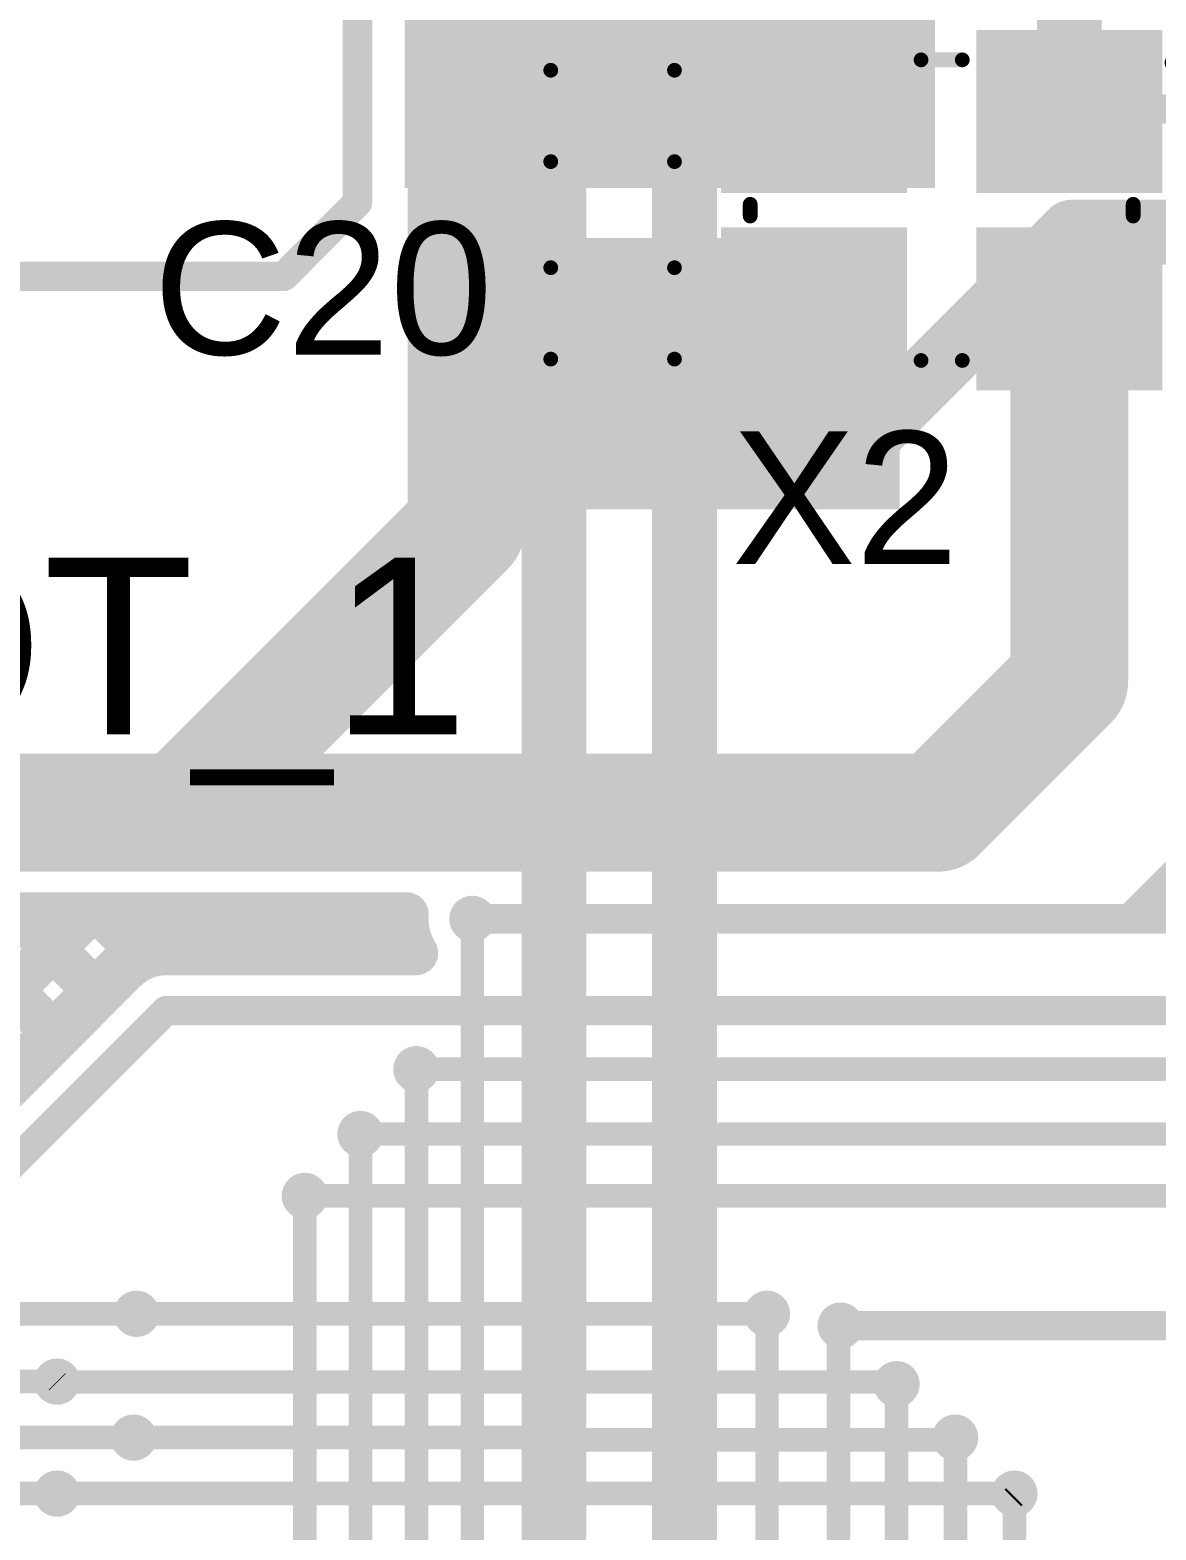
# Model space of a CAD drawing. Header units: millimetres. Extents: x -0.27 to 3.22, y -0.27 to 1.91.
# Drawn here: x 0.317 to 0.699, y 0.947 to 1.456 of the extents above; entities that cross this region are included whole.
import ezdxf

# ---------------------------------------------------------------- set-up
doc = ezdxf.new("R2010")
doc.units = ezdxf.units.MM
doc.header["$MEASUREMENT"] = 0
for name, color, linetype in [('BottomLayer', 5, 'Continuous'), ('TopLayer', 1, 'Continuous'), ('TopOverlay', 2, 'Continuous'), ('TopPaste', 8, 'Continuous'), ('TopSolder', 216, 'Continuous'), ('ViaHoleLayer', 16, 'Continuous')]:
    doc.layers.add(name, color=color, linetype=linetype)
doc.styles.add('Arial', font='', dxfattribs={"height": 0.2})
doc.styles.get('Arial').set_extended_font_data('Arial')

# ---------------------------------------------------------------- blocks, each defined once
blk = doc.blocks.new('S3225000101040_11')
at = {"layer": 'TopLayer'}
for points in [[(-0.07087, 0.05709), (-0.01575, 0.05709), (-0.01575, 0.00984), (-0.07087, 0.00984)], [(0.01575, 0.05709), (0.07087, 0.05709), (0.07087, 0.00984), (0.01575, 0.00984)], [(-0.07087, -0.00984), (-0.01575, -0.00984), (-0.01575, -0.05709), (-0.07087, -0.05709)], [(0.01575, -0.00984), (0.07087, -0.00984), (0.07087, -0.05709), (0.01575, -0.05709)]]:
    blk.add_hatch(color=1, dxfattribs=at).paths.add_polyline_path(points)
at = {"layer": 'TopPaste'}
for points in [[(-0.07087, 0.05709), (-0.01575, 0.05709), (-0.01575, 0.00984), (-0.07087, 0.00984)], [(0.01575, 0.05709), (0.07087, 0.05709), (0.07087, 0.00984), (0.01575, 0.00984)], [(-0.07087, -0.00984), (-0.01575, -0.00984), (-0.01575, -0.05709), (-0.07087, -0.05709)], [(0.01575, -0.00984), (0.07087, -0.00984), (0.07087, -0.05709), (0.01575, -0.05709)]]:
    blk.add_hatch(color=8, dxfattribs=at).paths.add_polyline_path(points)
at = {"layer": 'TopSolder'}
for points in [[(-0.07487, 0.06109), (-0.01175, 0.06109), (-0.01175, 0.00584), (-0.07487, 0.00584)], [(0.01175, 0.06109), (0.07487, 0.06109), (0.07487, 0.00584), (0.01175, 0.00584)], [(-0.07487, -0.00584), (-0.01175, -0.00584), (-0.01175, -0.06109), (-0.07487, -0.06109)], [(0.01175, -0.00584), (0.07487, -0.00584), (0.07487, -0.06109), (0.01175, -0.06109)]]:
    blk.add_hatch(color=216, dxfattribs=at).paths.add_polyline_path(points)
at = {"layer": 'TopOverlay', "const_width": 0.005}
for points in [[(0.007, 0.051), (-0.007, 0.051)], [(-0.065, 0.002), (-0.065, -0.002)], [(0.065, 0.002), (0.065, -0.002)], [(0.007, -0.051), (-0.007, -0.051)]]:
    blk.add_lwpolyline(points, dxfattribs=at)
at = {"layer": 'TopOverlay'}
for points, const_width in [([(-0.00825, 0.051, 1), (-0.00575, 0.051, 1)], 0.0025), ([(0.00575, 0.051, 1), (0.00825, 0.051, 1)], 0.0025), ([(-0.06625, 0.002, 1), (-0.06375, 0.002, 1)], 0.0025), ([(-0.06625, -0.002, 1), (-0.06375, -0.002, 1)], 0.0025), ([(0.06375, 0.002, 1), (0.06625, 0.002, 1)], 0.0025), ([(0.06375, -0.002, 1), (0.06625, -0.002, 1)], 0.0025), ([(-0.07816, -0.05, 1), (-0.08384, -0.05, 1)], 0.005), ([(-0.08509, -0.05, 1), (-0.08259, -0.05, 1)], 0.0025), ([(-0.07941, -0.05, 1), (-0.07691, -0.05, 1)], 0.0025), ([(-0.00825, -0.051, 1), (-0.00575, -0.051, 1)], 0.0025), ([(0.00575, -0.051, 1), (0.00825, -0.051, 1)], 0.0025)]:
    blk.add_lwpolyline(points, format="xyb", close=True, dxfattribs=dict(at, const_width=const_width))
blk = doc.blocks.new('C__0603_173')
at = {"layer": 'TopLayer'}
for points in [[(-0.015, 0.0175), (-0.015, -0.0175), (-0.045, -0.0175), (-0.045, 0.0175)], [(0.045, 0.0175), (0.045, -0.0175), (0.015, -0.0175), (0.015, 0.0175)]]:
    blk.add_hatch(color=1, dxfattribs=at).paths.add_polyline_path(points)
at = {"layer": 'TopPaste'}
for points in [[(-0.015, 0.0175), (-0.015, -0.0175), (-0.045, -0.0175), (-0.045, 0.0175)], [(0.045, 0.0175), (0.045, -0.0175), (0.015, -0.0175), (0.015, 0.0175)]]:
    blk.add_hatch(color=8, dxfattribs=at).paths.add_polyline_path(points)
at = {"layer": 'TopSolder'}
for points in [[(-0.01264, 0.01986), (-0.01264, -0.01986), (-0.04736, -0.01986), (-0.04736, 0.01986)], [(0.04736, 0.01986), (0.04736, -0.01986), (0.01264, -0.01986), (0.01264, 0.01986)]]:
    blk.add_hatch(color=216, dxfattribs=at).paths.add_polyline_path(points)
at = {"layer": 'TopOverlay', "const_width": 0.005}
for points in [[(-0.049, -0.021), (-0.049, 0.021)], [(-0.018, 0.021), (-0.049, 0.021)], [(0.049, 0.021), (0.018, 0.021)], [(0.049, -0.021), (0.049, 0.021)], [(-0.018, -0.021), (-0.049, -0.021)], [(0.049, -0.021), (0.018, -0.021)]]:
    blk.add_lwpolyline(points, dxfattribs=at)
at = {"layer": 'TopOverlay', "const_width": 0.0025}
for points in [[(-0.05025, 0.021, 1), (-0.04775, 0.021, 1)], [(-0.05025, 0.021, 1), (-0.04775, 0.021, 1)], [(-0.01925, 0.021, 1), (-0.01675, 0.021, 1)], [(0.01675, 0.021, 1), (0.01925, 0.021, 1)], [(0.04775, 0.021, 1), (0.05025, 0.021, 1)], [(0.04775, 0.021, 1), (0.05025, 0.021, 1)], [(-0.05025, -0.021, 1), (-0.04775, -0.021, 1)], [(-0.05025, -0.021, 1), (-0.04775, -0.021, 1)], [(-0.01925, -0.021, 1), (-0.01675, -0.021, 1)], [(0.01675, -0.021, 1), (0.01925, -0.021, 1)], [(0.04775, -0.021, 1), (0.05025, -0.021, 1)], [(0.04775, -0.021, 1), (0.05025, -0.021, 1)]]:
    blk.add_lwpolyline(points, format="xyb", close=True, dxfattribs=at)

msp = doc.modelspace()

# ---------------------------------------------------------------- hatches: boundary and pattern name
at = {"layer": 'BottomLayer'}
h = msp.add_hatch(color=5, dxfattribs=at)
edge = h.paths.add_edge_path()
edge.add_arc((0.591, 1.308), 0.01181, 0, 360)
h = msp.add_hatch(color=5, dxfattribs=at)
edge = h.paths.add_edge_path()
edge.add_arc((0.467, 1.154), 0.00787, 0, 360)
h = msp.add_hatch(color=5, dxfattribs=at)
edge = h.paths.add_edge_path()
edge.add_arc((0.448, 1.103), 0.00787, 0, 360)
h = msp.add_hatch(color=5, dxfattribs=at)
edge = h.paths.add_edge_path()
edge.add_arc((0.429, 1.081), 0.00787, 0, 360)
h = msp.add_hatch(color=5, dxfattribs=at)
edge = h.paths.add_edge_path()
edge.add_arc((0.41013, 1.06), 0.00787, 0, 360)
h = msp.add_hatch(color=5, dxfattribs=at)
edge = h.paths.add_edge_path()
edge.add_arc((0.353, 1.02), 0.00787, 0, 360)
h = msp.add_hatch(color=5, dxfattribs=at)
edge = h.paths.add_edge_path()
edge.add_arc((0.567, 1.02), 0.00787, 0, 360)
h = msp.add_hatch(color=5, dxfattribs=at)
edge = h.paths.add_edge_path()
edge.add_arc((0.592, 1.016), 0.00787, 0, 360)
h = msp.add_hatch(color=5, dxfattribs=at)
edge = h.paths.add_edge_path()
edge.add_arc((0.326, 0.997), 0.00787, 0, 360)
h = msp.add_hatch(color=5, dxfattribs=at)
edge = h.paths.add_edge_path()
edge.add_arc((0.611, 0.99613), 0.00787, 0, 360)
h = msp.add_hatch(color=5, dxfattribs=at)
edge = h.paths.add_edge_path()
edge.add_arc((0.352, 0.978), 0.00787, 0, 360)
h = msp.add_hatch(color=5, dxfattribs=at)
edge = h.paths.add_edge_path()
edge.add_arc((0.63087, 0.978), 0.00787, 0, 360)
h = msp.add_hatch(color=5, dxfattribs=at)
edge = h.paths.add_edge_path()
edge.add_arc((0.326, 0.959), 0.00787, 0, 360)
h = msp.add_hatch(color=5, dxfattribs=at)
edge = h.paths.add_edge_path()
edge.add_arc((0.651, 0.959), 0.00787, 0, 360)
at = {"layer": 'TopLayer'}
for points in [[(0.444, 1.402), (0.624, 1.402), (0.624, 1.687), (0.444, 1.687)], [(0.492, 1.293), (0.612, 1.293), (0.612, 1.385), (0.492, 1.385)]]:
    msp.add_hatch(color=1, dxfattribs=at).paths.add_polyline_path(points)
h = msp.add_hatch(color=1, dxfattribs=at)
edge = h.paths.add_edge_path()
edge.add_arc((0.591, 1.308), 0.01181, 0, 360)
h = msp.add_hatch(color=1, dxfattribs=at)
edge = h.paths.add_edge_path()
edge.add_arc((0.467, 1.154), 0.00787, 0, 360)
h = msp.add_hatch(color=1, dxfattribs=at)
edge = h.paths.add_edge_path()
edge.add_arc((0.448, 1.103), 0.00787, 0, 360)
h = msp.add_hatch(color=1, dxfattribs=at)
edge = h.paths.add_edge_path()
edge.add_arc((0.429, 1.081), 0.00787, 0, 360)
h = msp.add_hatch(color=1, dxfattribs=at)
edge = h.paths.add_edge_path()
edge.add_arc((0.41013, 1.06), 0.00787, 0, 360)
h = msp.add_hatch(color=1, dxfattribs=at)
edge = h.paths.add_edge_path()
edge.add_arc((0.353, 1.02), 0.00787, 0, 360)
h = msp.add_hatch(color=1, dxfattribs=at)
edge = h.paths.add_edge_path()
edge.add_arc((0.567, 1.02), 0.00787, 0, 360)
h = msp.add_hatch(color=1, dxfattribs=at)
edge = h.paths.add_edge_path()
edge.add_arc((0.592, 1.016), 0.00787, 0, 360)
h = msp.add_hatch(color=1, dxfattribs=at)
edge = h.paths.add_edge_path()
edge.add_arc((0.326, 0.997), 0.00787, 0, 360)
h = msp.add_hatch(color=1, dxfattribs=at)
edge = h.paths.add_edge_path()
edge.add_arc((0.611, 0.99613), 0.00787, 0, 360)
h = msp.add_hatch(color=1, dxfattribs=at)
edge = h.paths.add_edge_path()
edge.add_arc((0.352, 0.978), 0.00787, 0, 360)
h = msp.add_hatch(color=1, dxfattribs=at)
edge = h.paths.add_edge_path()
edge.add_arc((0.63087, 0.978), 0.00787, 0, 360)
h = msp.add_hatch(color=1, dxfattribs=at)
edge = h.paths.add_edge_path()
edge.add_arc((0.326, 0.959), 0.00787, 0, 360)
h = msp.add_hatch(color=1, dxfattribs=at)
edge = h.paths.add_edge_path()
edge.add_arc((0.651, 0.959), 0.00787, 0, 360)
at = {"layer": 'ViaHoleLayer'}
h = msp.add_hatch(color=16, dxfattribs=at)
edge = h.paths.add_edge_path()
edge.add_arc((0.591, 1.308), 0.00591, 0, 360)
h = msp.add_hatch(color=16, dxfattribs=at)
edge = h.paths.add_edge_path()
edge.add_arc((0.467, 1.154), 0.00394, 0, 360)
h = msp.add_hatch(color=16, dxfattribs=at)
edge = h.paths.add_edge_path()
edge.add_arc((0.448, 1.103), 0.00394, 0, 360)
h = msp.add_hatch(color=16, dxfattribs=at)
edge = h.paths.add_edge_path()
edge.add_arc((0.429, 1.081), 0.00394, 0, 360)
h = msp.add_hatch(color=16, dxfattribs=at)
edge = h.paths.add_edge_path()
edge.add_arc((0.41013, 1.06), 0.00394, 0, 360)
h = msp.add_hatch(color=16, dxfattribs=at)
edge = h.paths.add_edge_path()
edge.add_arc((0.353, 1.02), 0.00394, 0, 360)
h = msp.add_hatch(color=16, dxfattribs=at)
edge = h.paths.add_edge_path()
edge.add_arc((0.567, 1.02), 0.00394, 0, 360)
h = msp.add_hatch(color=16, dxfattribs=at)
edge = h.paths.add_edge_path()
edge.add_arc((0.592, 1.016), 0.00394, 0, 360)
h = msp.add_hatch(color=16, dxfattribs=at)
edge = h.paths.add_edge_path()
edge.add_arc((0.326, 0.997), 0.00394, 0, 360)
h = msp.add_hatch(color=16, dxfattribs=at)
edge = h.paths.add_edge_path()
edge.add_arc((0.611, 0.99613), 0.00394, 0, 360)
h = msp.add_hatch(color=16, dxfattribs=at)
edge = h.paths.add_edge_path()
edge.add_arc((0.352, 0.978), 0.00394, 0, 360)
h = msp.add_hatch(color=16, dxfattribs=at)
edge = h.paths.add_edge_path()
edge.add_arc((0.63087, 0.978), 0.00394, 0, 360)
h = msp.add_hatch(color=16, dxfattribs=at)
edge = h.paths.add_edge_path()
edge.add_arc((0.326, 0.959), 0.00394, 0, 360)
h = msp.add_hatch(color=16, dxfattribs=at)
edge = h.paths.add_edge_path()
edge.add_arc((0.651, 0.959), 0.00394, 0, 360)

# ---------------------------------------------------------------- linework, layer by layer
at = {"layer": 'BottomLayer'}
for points, const_width in [([(0.49474, 0.83974), (0.49474, 1.61774)], 0.022), ([(0.539, 0.83974), (0.539, 1.605)], 0.022), ([(0.59069, 1.30725), (0.67044, 1.387)], 0.022), ([(0.67044, 1.387), (0.718, 1.387)], 0.022), ([(0.467, 0.83521), (0.467, 1.154)], 0.008), ([(0.448, 0.833), (0.448, 1.103)], 0.008), ([(0.429, 0.828), (0.429, 1.081)], 0.008), ([(0.41013, 0.82487), (0.41013, 1.06)], 0.008), ([(0.41013, 1.06), (0.411, 1.05913)], 0.008), ([(0.18, 1.02), (0.353, 1.02)], 0.008), ([(0.567, 0.71556), (0.567, 1.02)], 0.008), ([(0.592, 1.016), (0.914, 1.016)], 0.01), ([(0.59132, 0.08445), (0.59132, 1.01568)], 0.008), ([(0.18179, 0.997), (0.326, 0.997)], 0.008), ([(0.611, 0.072), (0.611, 0.99613)], 0.008), ([(0.17957, 0.978), (0.352, 0.978)], 0.008), ([(0.63101, 0.08413), (0.63101, 0.978)], 0.008), ([(0.177, 0.959), (0.326, 0.959)], 0.008), ([(0.651, 0.072), (0.651, 0.959)], 0.008)]:
    msp.add_lwpolyline(points, dxfattribs=dict(at, const_width=const_width))
for points, const_width in [([(0.66494, 1.387, 1), (0.67594, 1.387, 1)], 0.011), ([(0.66494, 1.387, 1), (0.67594, 1.387, 1)], 0.011), ([(0.58519, 1.30725, 1), (0.59619, 1.30725, 1)], 0.011), ([(0.465, 1.154, 1), (0.469, 1.154, 1)], 0.004), ([(0.446, 1.103, 1), (0.45, 1.103, 1)], 0.004), ([(0.427, 1.081, 1), (0.431, 1.081, 1)], 0.004), ([(0.40813, 1.06, 1), (0.41213, 1.06, 1)], 0.004), ([(0.40813, 1.06, 1), (0.41213, 1.06, 1)], 0.004), ([(0.409, 1.05913, 1), (0.413, 1.05913, 1)], 0.004), ([(0.351, 1.02, 1), (0.355, 1.02, 1)], 0.004), ([(0.565, 1.02, 1), (0.569, 1.02, 1)], 0.004), ([(0.5895, 1.016, 1), (0.5945, 1.016, 1)], 0.005), ([(0.58932, 1.01568, 1), (0.59332, 1.01568, 1)], 0.004), ([(0.324, 0.997, 1), (0.328, 0.997, 1)], 0.004), ([(0.609, 0.99613, 1), (0.613, 0.99613, 1)], 0.004), ([(0.35, 0.978, 1), (0.354, 0.978, 1)], 0.004), ([(0.62901, 0.978, 1), (0.63301, 0.978, 1)], 0.004), ([(0.324, 0.959, 1), (0.328, 0.959, 1)], 0.004), ([(0.649, 0.959, 1), (0.653, 0.959, 1)], 0.004)]:
    msp.add_lwpolyline(points, format="xyb", close=True, dxfattribs=dict(at, const_width=const_width))
at = {"layer": 'TopLayer'}
for points, const_width in [([(0.428, 1.397), (0.428, 1.743)], 0.01), ([(0.465, 1.444), (0.5385, 1.5175)], 0.04), ([(0.66961, 1.42793), (0.66961, 1.48293)], 0.022), ([(0.465, 1.287), (0.465, 1.444)], 0.04), ([(0.66961, 1.42793), (0.6705, 1.42881)], 0.01), ([(0.6705, 1.42881), (0.93019, 1.42881)], 0.01), ([(0.403, 1.372), (0.428, 1.397)], 0.01), ([(0.66961, 1.23461), (0.66961, 1.361)], 0.04), ([(0.179, 1.372), (0.403, 1.372)], 0.01), ([(0.58082, 1.36318), (0.583, 1.361)], 0.022), ([(0.368, 1.19), (0.465, 1.287)], 0.04), ([(0.625, 1.19), (0.66961, 1.23461)], 0.04), ([(0.125, 1.19), (0.368, 1.19)], 0.04), ([(0.368, 1.19), (0.625, 1.19)], 0.04), ([(0.69, 1.154), (0.709, 1.173)], 0.01), ([(0.13929, 1.1555), (0.368, 1.1555)], 0.015), ([(0.2305, 1.04966), (0.33634, 1.1555)], 0.015), ([(0.2305, 1.02137), (0.36463, 1.1555)], 0.015), ([(0.25642, 1.1555), (0.31224, 1.09968)], 0.015), ([(0.28471, 1.1555), (0.32639, 1.11382)], 0.015), ([(0.31299, 1.1555), (0.34053, 1.12796)], 0.015), ([(0.34127, 1.1555), (0.35579, 1.14099)], 0.015), ([(0.368, 1.1555), (0.44468, 1.1555)], 0.015), ([(0.36956, 1.1555), (0.38269, 1.14237)], 0.015), ([(0.37978, 1.14237), (0.39291, 1.1555)], 0.015), ([(0.39784, 1.1555), (0.41097, 1.14237)], 0.015), ([(0.40807, 1.14237), (0.42119, 1.1555)], 0.015), ([(0.42613, 1.1555), (0.43925, 1.14237)], 0.015), ([(0.43635, 1.14237), (0.44485, 1.15087)], 0.015), ([(0.467, 1.154), (0.69, 1.154)], 0.01), ([(0.69, 1.154), (0.918, 1.154)], 0.01), ([(0.36302, 1.14237), (0.44788, 1.14237)], 0.015), ([(0.2305, 1.01794), (0.34923, 1.13666)], 0.015), ([(0.22214, 0.982), (0.36302, 1.12287)], 0.01), ([(0.36302, 1.12287), (0.72423, 1.12287)], 0.01), ([(0.448, 1.103), (0.711, 1.103)], 0.008), ([(0.429, 1.081), (0.738, 1.081)], 0.008), ([(0.41013, 1.06), (0.762, 1.06)], 0.008), ([(0.353, 1.02), (0.567, 1.02)], 0.008), ([(0.589, 1.016), (0.59, 1.017)], 0.008), ([(0.59, 1.017), (0.591, 1.016)], 0.008), ([(0.326, 0.997), (0.32613, 0.99687)], 0.008), ([(0.32613, 0.99687), (0.61025, 0.99687)], 0.008), ([(0.61025, 0.99687), (0.611, 0.99613)], 0.008), ([(0.352, 0.978), (0.49106, 0.978)], 0.008), ([(0.49106, 0.978), (0.49181, 0.97725)], 0.008), ([(0.49181, 0.97725), (0.62863, 0.97725)], 0.008), ([(0.62863, 0.97725), (0.62937, 0.978)], 0.008), ([(0.326, 0.959), (0.649, 0.959)], 0.008), ([(0.649, 0.959), (0.6505, 0.9575)], 0.008), ([(0.6505, 0.9575), (0.651, 0.958)], 0.008)]:
    msp.add_lwpolyline(points, dxfattribs=dict(at, const_width=const_width))
for points, const_width in [([(0.455, 1.444, 1), (0.475, 1.444, 1)], 0.02), ([(0.455, 1.444, 1), (0.475, 1.444, 1)], 0.02), ([(0.66411, 1.42793, 1), (0.67511, 1.42793, 1)], 0.011), ([(0.66711, 1.42793, 1), (0.67211, 1.42793, 1)], 0.005), ([(0.668, 1.42881, 1), (0.673, 1.42881, 1)], 0.005), ([(0.668, 1.42881, 1), (0.673, 1.42881, 1)], 0.005), ([(0.4255, 1.397, 1), (0.4305, 1.397, 1)], 0.005), ([(0.4255, 1.397, 1), (0.4305, 1.397, 1)], 0.005), ([(0.65961, 1.361, 1), (0.67961, 1.361, 1)], 0.02), ([(0.4005, 1.372, 1), (0.4055, 1.372, 1)], 0.005), ([(0.4005, 1.372, 1), (0.4055, 1.372, 1)], 0.005), ([(0.57532, 1.36318, 1), (0.58632, 1.36318, 1)], 0.011), ([(0.5775, 1.361, 1), (0.5885, 1.361, 1)], 0.011), ([(0.455, 1.287, 1), (0.475, 1.287, 1)], 0.02), ([(0.455, 1.287, 1), (0.475, 1.287, 1)], 0.02), ([(0.65961, 1.23461, 1), (0.67961, 1.23461, 1)], 0.02), ([(0.65961, 1.23461, 1), (0.67961, 1.23461, 1)], 0.02), ([(0.358, 1.19, 1), (0.378, 1.19, 1)], 0.02), ([(0.358, 1.19, 1), (0.378, 1.19, 1)], 0.02), ([(0.358, 1.19, 1), (0.378, 1.19, 1)], 0.02), ([(0.615, 1.19, 1), (0.635, 1.19, 1)], 0.02), ([(0.615, 1.19, 1), (0.635, 1.19, 1)], 0.02), ([(0.30924, 1.1555, 1), (0.31674, 1.1555, 1)], 0.0075), ([(0.33259, 1.1555, 1), (0.34009, 1.1555, 1)], 0.0075), ([(0.33752, 1.1555, 1), (0.34502, 1.1555, 1)], 0.0075), ([(0.36088, 1.1555, 1), (0.36838, 1.1555, 1)], 0.0075), ([(0.36425, 1.1555, 1), (0.37175, 1.1555, 1)], 0.0075), ([(0.36425, 1.1555, 1), (0.37175, 1.1555, 1)], 0.0075), ([(0.36581, 1.1555, 1), (0.37331, 1.1555, 1)], 0.0075), ([(0.38916, 1.1555, 1), (0.39666, 1.1555, 1)], 0.0075), ([(0.39409, 1.1555, 1), (0.40159, 1.1555, 1)], 0.0075), ([(0.41744, 1.1555, 1), (0.42494, 1.1555, 1)], 0.0075), ([(0.42238, 1.1555, 1), (0.42988, 1.1555, 1)], 0.0075), ([(0.44093, 1.1555, 1), (0.44843, 1.1555, 1)], 0.0075), ([(0.44093, 1.1555, 1), (0.44843, 1.1555, 1)], 0.0075), ([(0.4411, 1.15087, 1), (0.4486, 1.15087, 1)], 0.0075), ([(0.4645, 1.154, 1), (0.4695, 1.154, 1)], 0.005), ([(0.6875, 1.154, 1), (0.6925, 1.154, 1)], 0.005), ([(0.6875, 1.154, 1), (0.6925, 1.154, 1)], 0.005), ([(0.6875, 1.154, 1), (0.6925, 1.154, 1)], 0.005), ([(0.35204, 1.14099, 1), (0.35954, 1.14099, 1)], 0.0075), ([(0.35927, 1.14237, 1), (0.36677, 1.14237, 1)], 0.0075), ([(0.35927, 1.14237, 1), (0.36677, 1.14237, 1)], 0.0075), ([(0.35927, 1.14237, 1), (0.36677, 1.14237, 1)], 0.0075), ([(0.37603, 1.14237, 1), (0.38353, 1.14237, 1)], 0.0075), ([(0.37894, 1.14237, 1), (0.38644, 1.14237, 1)], 0.0075), ([(0.40432, 1.14237, 1), (0.41182, 1.14237, 1)], 0.0075), ([(0.40722, 1.14237, 1), (0.41472, 1.14237, 1)], 0.0075), ([(0.4326, 1.14237, 1), (0.4401, 1.14237, 1)], 0.0075), ([(0.4355, 1.14237, 1), (0.443, 1.14237, 1)], 0.0075), ([(0.44413, 1.14237, 1), (0.45163, 1.14237, 1)], 0.0075), ([(0.44413, 1.14237, 1), (0.45163, 1.14237, 1)], 0.0075), ([(0.34548, 1.13666, 1), (0.35298, 1.13666, 1)], 0.0075), ([(0.34548, 1.13666, 1), (0.35298, 1.13666, 1)], 0.0075), ([(0.34548, 1.13666, 1), (0.35298, 1.13666, 1)], 0.0075), ([(0.33678, 1.12796, 1), (0.34428, 1.12796, 1)], 0.0075), ([(0.36052, 1.12287, 1), (0.36552, 1.12287, 1)], 0.005), ([(0.36052, 1.12287, 1), (0.36552, 1.12287, 1)], 0.005), ([(0.32264, 1.11382, 1), (0.33014, 1.11382, 1)], 0.0075), ([(0.30849, 1.09968, 1), (0.31599, 1.09968, 1)], 0.0075), ([(0.446, 1.103, 1), (0.45, 1.103, 1)], 0.004), ([(0.427, 1.081, 1), (0.431, 1.081, 1)], 0.004), ([(0.40813, 1.06, 1), (0.41213, 1.06, 1)], 0.004), ([(0.351, 1.02, 1), (0.355, 1.02, 1)], 0.004), ([(0.565, 1.02, 1), (0.569, 1.02, 1)], 0.004), ([(0.587, 1.016, 1), (0.591, 1.016, 1)], 0.004), ([(0.588, 1.017, 1), (0.592, 1.017, 1)], 0.004), ([(0.588, 1.017, 1), (0.592, 1.017, 1)], 0.004), ([(0.589, 1.016, 1), (0.593, 1.016, 1)], 0.004), ([(0.324, 0.997, 1), (0.328, 0.997, 1)], 0.004), ([(0.32413, 0.99687, 1), (0.32813, 0.99687, 1)], 0.004), ([(0.32413, 0.99687, 1), (0.32813, 0.99687, 1)], 0.004), ([(0.60825, 0.99687, 1), (0.61225, 0.99687, 1)], 0.004), ([(0.60825, 0.99687, 1), (0.61225, 0.99687, 1)], 0.004), ([(0.609, 0.99613, 1), (0.613, 0.99613, 1)], 0.004), ([(0.35, 0.978, 1), (0.354, 0.978, 1)], 0.004), ([(0.48906, 0.978, 1), (0.49306, 0.978, 1)], 0.004), ([(0.48906, 0.978, 1), (0.49306, 0.978, 1)], 0.004), ([(0.48981, 0.97725, 1), (0.49381, 0.97725, 1)], 0.004), ([(0.48981, 0.97725, 1), (0.49381, 0.97725, 1)], 0.004), ([(0.62663, 0.97725, 1), (0.63063, 0.97725, 1)], 0.004), ([(0.62663, 0.97725, 1), (0.63063, 0.97725, 1)], 0.004), ([(0.62737, 0.978, 1), (0.63137, 0.978, 1)], 0.004), ([(0.324, 0.959, 1), (0.328, 0.959, 1)], 0.004), ([(0.647, 0.959, 1), (0.651, 0.959, 1)], 0.004), ([(0.647, 0.959, 1), (0.651, 0.959, 1)], 0.004), ([(0.649, 0.958, 1), (0.653, 0.958, 1)], 0.004), ([(0.6485, 0.9575, 1), (0.6525, 0.9575, 1)], 0.004), ([(0.6485, 0.9575, 1), (0.6525, 0.9575, 1)], 0.004)]:
    msp.add_lwpolyline(points, format="xyb", close=True, dxfattribs=dict(at, const_width=const_width))
at = {"layer": 'TopLayer', "const_width": 0.015}
for points in [[(0.44788, 1.14237, -0.154589), (0.44468, 1.1555)], [(0.34923, 1.13666, -0.198912), (0.36302, 1.14237)], [(0.34923, 1.13666, -0.198912), (0.36302, 1.14237)]]:
    msp.add_lwpolyline(points, format="xyb", dxfattribs=at)

# ---------------------------------------------------------------- block references
for name, p, rotation in [('S3225000101040_11', (0.62631, 1.39446), 180), ('C__0603_173', (0.51461, 1.39293), 270)]:
    msp.add_blockref(name, p, dxfattribs=dict(rotation=rotation))

# ---------------------------------------------------------------- texts
at = {"layer": 'TopOverlay', "style": 'Arial'}
for s, p in [('C20', (0.35863, 1.34544)), ('X2', (0.55513, 1.27444))]:
    msp.add_text(s, height=0.045, dxfattribs=at).set_placement(p)
msp.add_text('BOOT_1', height=0.06, rotation=360, dxfattribs=at).set_placement((0.135, 1.21659))

doc.saveas('drawing.dxf')
